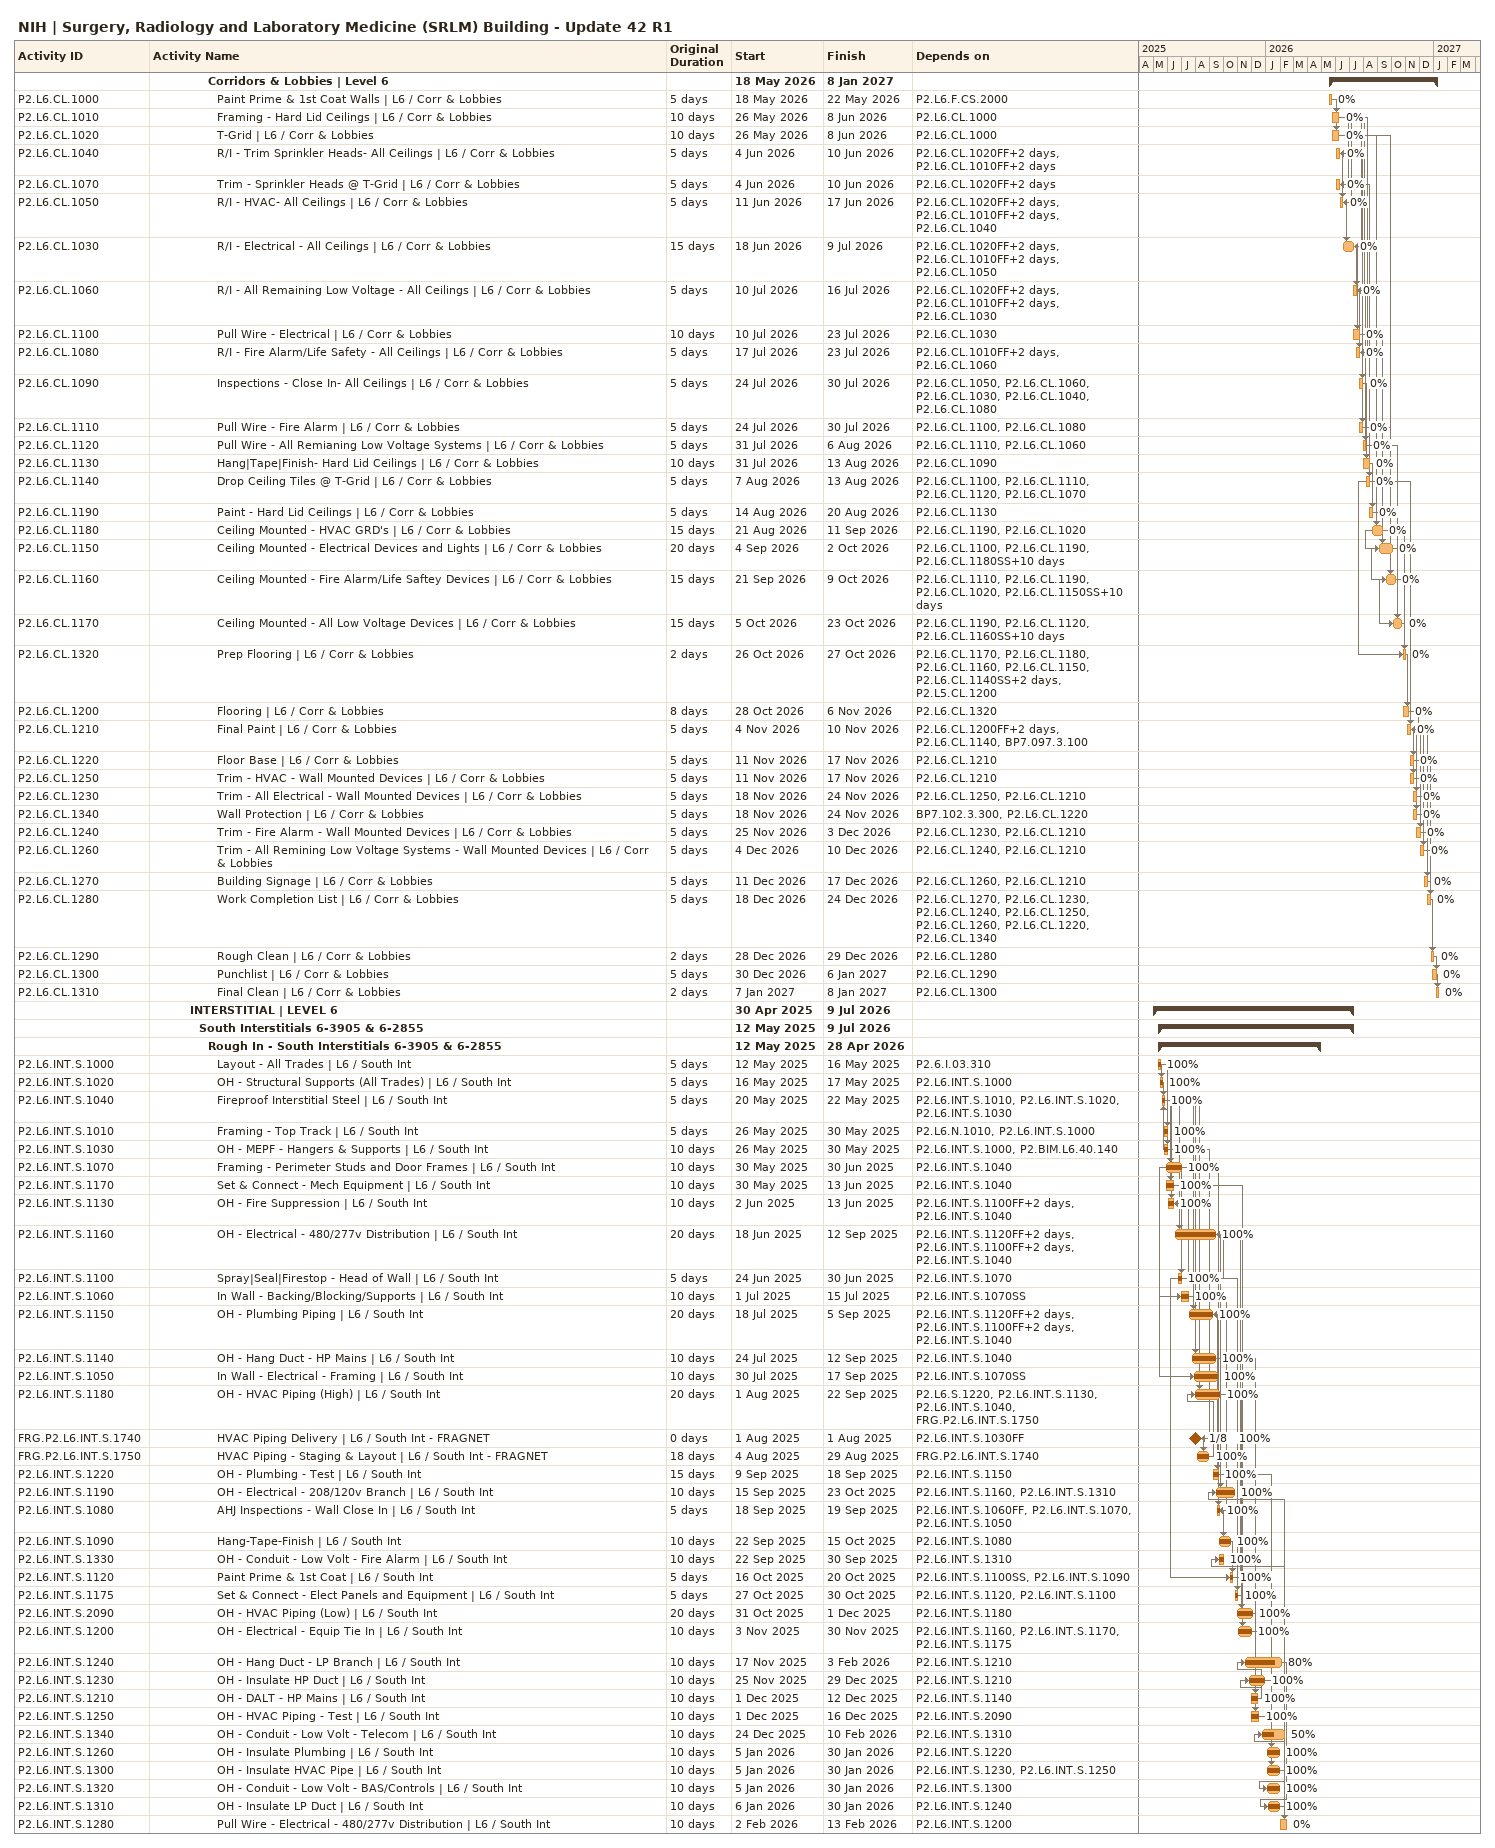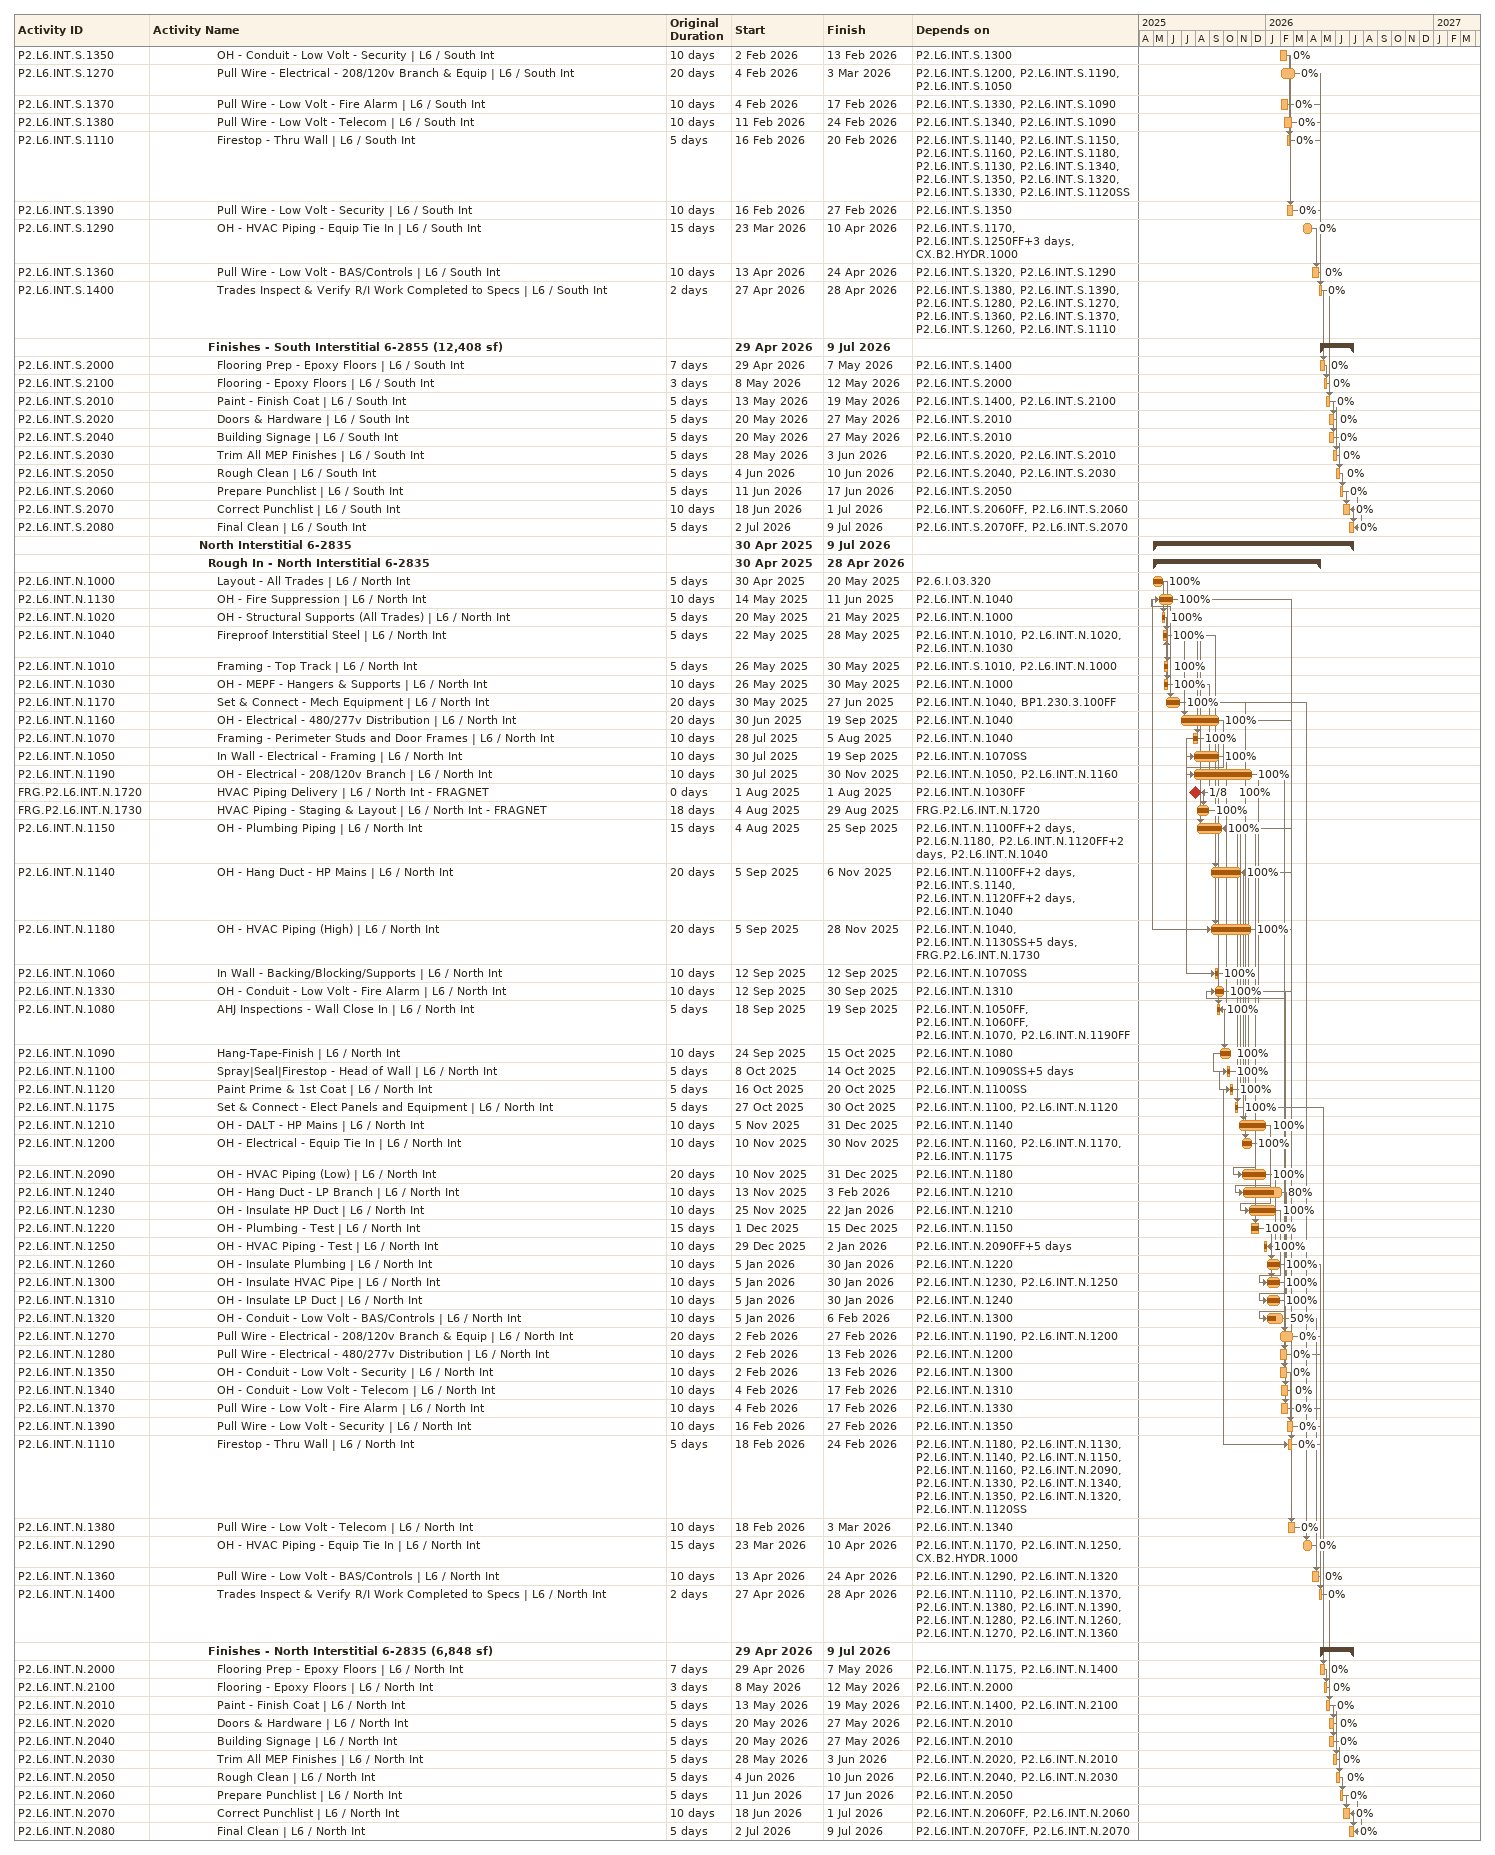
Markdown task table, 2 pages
NIH | Surgery, Radiology and Laboratory Medicine (SRLM) Building - Update 42 R1

| ID | Level | Task | Original duration | Start | Finish | Predecessors | % complete |
|---|---|---|---|---|---|---|---|
|  | 7 | **Corridors & Lobbies \| Level 6** |  | 2026-05-18 | 2027-01-08 |  |  |
| P2.L6.CL.1000 | 8 | Paint Prime & 1st Coat Walls \| L6 / Corr & Lobbies | 5d | 2026-05-18 | 2026-05-22 | P2.L6.F.CS.2000 | 0 |
| P2.L6.CL.1010 | 8 | Framing - Hard Lid Ceilings \| L6 / Corr & Lobbies | 10d | 2026-05-26 | 2026-06-08 | P2.L6.CL.1000 | 0 |
| P2.L6.CL.1020 | 8 | T-Grid \| L6 / Corr & Lobbies | 10d | 2026-05-26 | 2026-06-08 | P2.L6.CL.1000 | 0 |
| P2.L6.CL.1040 | 8 | R/I - Trim Sprinkler Heads- All Ceilings \| L6 / Corr & Lobbies | 5d | 2026-06-04 | 2026-06-10 | P2.L6.CL.1020FF+2d, P2.L6.CL.1010FF+2d | 0 |
| P2.L6.CL.1070 | 8 | Trim - Sprinkler Heads @ T-Grid \| L6 / Corr & Lobbies | 5d | 2026-06-04 | 2026-06-10 | P2.L6.CL.1020FF+2d | 0 |
| P2.L6.CL.1050 | 8 | R/I - HVAC- All Ceilings \| L6 / Corr & Lobbies | 5d | 2026-06-11 | 2026-06-17 | P2.L6.CL.1020FF+2d, P2.L6.CL.1010FF+2d, P2.L6.CL.1040 | 0 |
| P2.L6.CL.1030 | 8 | R/I - Electrical - All Ceilings \| L6 / Corr & Lobbies | 15d | 2026-06-18 | 2026-07-09 | P2.L6.CL.1020FF+2d, P2.L6.CL.1010FF+2d, P2.L6.CL.1050 | 0 |
| P2.L6.CL.1060 | 8 | R/I - All Remaining Low Voltage - All Ceilings \| L6 / Corr & Lobbies | 5d | 2026-07-10 | 2026-07-16 | P2.L6.CL.1020FF+2d, P2.L6.CL.1010FF+2d, P2.L6.CL.1030 | 0 |
| P2.L6.CL.1100 | 8 | Pull Wire - Electrical \| L6 / Corr & Lobbies | 10d | 2026-07-10 | 2026-07-23 | P2.L6.CL.1030 | 0 |
| P2.L6.CL.1080 | 8 | R/I - Fire Alarm/Life Safety - All Ceilings \| L6 / Corr & Lobbies | 5d | 2026-07-17 | 2026-07-23 | P2.L6.CL.1010FF+2d, P2.L6.CL.1060 | 0 |
| P2.L6.CL.1090 | 8 | Inspections - Close In- All Ceilings \| L6 / Corr & Lobbies | 5d | 2026-07-24 | 2026-07-30 | P2.L6.CL.1050, P2.L6.CL.1060, P2.L6.CL.1030, P2.L6.CL.1040, P2.L6.CL.1080 | 0 |
| P2.L6.CL.1110 | 8 | Pull Wire - Fire Alarm \| L6 / Corr & Lobbies | 5d | 2026-07-24 | 2026-07-30 | P2.L6.CL.1100, P2.L6.CL.1080 | 0 |
| P2.L6.CL.1120 | 8 | Pull Wire - All Remianing Low Voltage Systems \| L6 / Corr & Lobbies | 5d | 2026-07-31 | 2026-08-06 | P2.L6.CL.1110, P2.L6.CL.1060 | 0 |
| P2.L6.CL.1130 | 8 | Hang\|Tape\|Finish- Hard Lid Ceilings \| L6 / Corr & Lobbies | 10d | 2026-07-31 | 2026-08-13 | P2.L6.CL.1090 | 0 |
| P2.L6.CL.1140 | 8 | Drop Ceiling Tiles @ T-Grid \| L6 / Corr & Lobbies | 5d | 2026-08-07 | 2026-08-13 | P2.L6.CL.1100, P2.L6.CL.1110, P2.L6.CL.1120, P2.L6.CL.1070 | 0 |
| P2.L6.CL.1190 | 8 | Paint - Hard Lid Ceilings \| L6 / Corr & Lobbies | 5d | 2026-08-14 | 2026-08-20 | P2.L6.CL.1130 | 0 |
| P2.L6.CL.1180 | 8 | Ceiling Mounted - HVAC GRD's \| L6 / Corr & Lobbies | 15d | 2026-08-21 | 2026-09-11 | P2.L6.CL.1190, P2.L6.CL.1020 | 0 |
| P2.L6.CL.1150 | 8 | Ceiling Mounted - Electrical Devices and Lights \| L6 / Corr & Lobbies | 20d | 2026-09-04 | 2026-10-02 | P2.L6.CL.1100, P2.L6.CL.1190, P2.L6.CL.1180SS+10d | 0 |
| P2.L6.CL.1160 | 8 | Ceiling Mounted - Fire Alarm/Life Saftey Devices \| L6 / Corr & Lobbies | 15d | 2026-09-21 | 2026-10-09 | P2.L6.CL.1110, P2.L6.CL.1190, P2.L6.CL.1020, P2.L6.CL.1150SS+10d | 0 |
| P2.L6.CL.1170 | 8 | Ceiling Mounted - All Low Voltage Devices \| L6 / Corr & Lobbies | 15d | 2026-10-05 | 2026-10-23 | P2.L6.CL.1190, P2.L6.CL.1120, P2.L6.CL.1160SS+10d | 0 |
| P2.L6.CL.1320 | 8 | Prep Flooring \| L6 / Corr & Lobbies | 2d | 2026-10-26 | 2026-10-27 | P2.L6.CL.1170, P2.L6.CL.1180, P2.L6.CL.1160, P2.L6.CL.1150, P2.L6.CL.1140SS+2d, P2.L5.CL.1200 | 0 |
| P2.L6.CL.1200 | 8 | Flooring \| L6 / Corr & Lobbies | 8d | 2026-10-28 | 2026-11-06 | P2.L6.CL.1320 | 0 |
| P2.L6.CL.1210 | 8 | Final Paint \| L6 / Corr & Lobbies | 5d | 2026-11-04 | 2026-11-10 | P2.L6.CL.1200FF+2d, P2.L6.CL.1140, BP7.097.3.100 | 0 |
| P2.L6.CL.1220 | 8 | Floor Base \| L6 / Corr & Lobbies | 5d | 2026-11-11 | 2026-11-17 | P2.L6.CL.1210 | 0 |
| P2.L6.CL.1250 | 8 | Trim - HVAC - Wall Mounted Devices \| L6 / Corr & Lobbies | 5d | 2026-11-11 | 2026-11-17 | P2.L6.CL.1210 | 0 |
| P2.L6.CL.1230 | 8 | Trim - All Electrical - Wall Mounted Devices \| L6 / Corr & Lobbies | 5d | 2026-11-18 | 2026-11-24 | P2.L6.CL.1250, P2.L6.CL.1210 | 0 |
| P2.L6.CL.1340 | 8 | Wall Protection \| L6 / Corr & Lobbies | 5d | 2026-11-18 | 2026-11-24 | BP7.102.3.300, P2.L6.CL.1220 | 0 |
| P2.L6.CL.1240 | 8 | Trim - Fire Alarm - Wall Mounted Devices \| L6 / Corr & Lobbies | 5d | 2026-11-25 | 2026-12-03 | P2.L6.CL.1230, P2.L6.CL.1210 | 0 |
| P2.L6.CL.1260 | 8 | Trim - All Remining Low Voltage Systems - Wall Mounted Devices \| L6 / Corr & Lobbies | 5d | 2026-12-04 | 2026-12-10 | P2.L6.CL.1240, P2.L6.CL.1210 | 0 |
| P2.L6.CL.1270 | 8 | Building Signage \| L6 / Corr & Lobbies | 5d | 2026-12-11 | 2026-12-17 | P2.L6.CL.1260, P2.L6.CL.1210 | 0 |
| P2.L6.CL.1280 | 8 | Work Completion List \| L6 / Corr & Lobbies | 5d | 2026-12-18 | 2026-12-24 | P2.L6.CL.1270, P2.L6.CL.1230, P2.L6.CL.1240, P2.L6.CL.1250, P2.L6.CL.1260, P2.L6.CL.1220, P2.L6.CL.1340 | 0 |
| P2.L6.CL.1290 | 8 | Rough Clean \| L6 / Corr & Lobbies | 2d | 2026-12-28 | 2026-12-29 | P2.L6.CL.1280 | 0 |
| P2.L6.CL.1300 | 8 | Punchlist \| L6 / Corr & Lobbies | 5d | 2026-12-30 | 2027-01-06 | P2.L6.CL.1290 | 0 |
| P2.L6.CL.1310 | 8 | Final Clean \| L6 / Corr & Lobbies | 2d | 2027-01-07 | 2027-01-08 | P2.L6.CL.1300 | 0 |
|  | 5 | **INTERSTITIAL \| LEVEL 6** |  | 2025-04-30 | 2026-07-09 |  |  |
|  | 6 | **South Interstitials 6-3905 & 6-2855** |  | 2025-05-12 | 2026-07-09 |  |  |
|  | 7 | **Rough In - South Interstitials 6-3905 & 6-2855** |  | 2025-05-12 | 2026-04-28 |  |  |
| P2.L6.INT.S.1000 | 8 | Layout - All Trades \| L6 / South Int | 5d | 2025-05-12 | 2025-05-16 | P2.6.I.03.310 | 100 |
| P2.L6.INT.S.1020 | 8 | OH - Structural Supports (All Trades) \| L6 / South Int | 5d | 2025-05-16 | 2025-05-17 | P2.L6.INT.S.1000 | 100 |
| P2.L6.INT.S.1040 | 8 | Fireproof Interstitial Steel \| L6 / South Int | 5d | 2025-05-20 | 2025-05-22 | P2.L6.INT.S.1010, P2.L6.INT.S.1020, P2.L6.INT.S.1030 | 100 |
| P2.L6.INT.S.1010 | 8 | Framing - Top Track \| L6 / South Int | 5d | 2025-05-26 | 2025-05-30 | P2.L6.N.1010, P2.L6.INT.S.1000 | 100 |
| P2.L6.INT.S.1030 | 8 | OH - MEPF - Hangers & Supports \| L6 / South Int | 10d | 2025-05-26 | 2025-05-30 | P2.L6.INT.S.1000, P2.BIM.L6.40.140 | 100 |
| P2.L6.INT.S.1070 | 8 | Framing - Perimeter Studs and Door Frames \| L6 / South Int | 10d | 2025-05-30 | 2025-06-30 | P2.L6.INT.S.1040 | 100 |
| P2.L6.INT.S.1170 | 8 | Set & Connect - Mech Equipment \| L6 / South Int | 10d | 2025-05-30 | 2025-06-13 | P2.L6.INT.S.1040 | 100 |
| P2.L6.INT.S.1130 | 8 | OH - Fire Suppression \| L6 / South Int | 10d | 2025-06-02 | 2025-06-13 | P2.L6.INT.S.1100FF+2d, P2.L6.INT.S.1040 | 100 |
| P2.L6.INT.S.1160 | 8 | OH - Electrical - 480/277v Distribution \| L6 / South Int | 20d | 2025-06-18 | 2025-09-12 | P2.L6.INT.S.1120FF+2d, P2.L6.INT.S.1100FF+2d, P2.L6.INT.S.1040 | 100 |
| P2.L6.INT.S.1100 | 8 | Spray\|Seal\|Firestop - Head of Wall \| L6 / South Int | 5d | 2025-06-24 | 2025-06-30 | P2.L6.INT.S.1070 | 100 |
| P2.L6.INT.S.1060 | 8 | In Wall - Backing/Blocking/Supports \| L6 / South Int | 10d | 2025-07-01 | 2025-07-15 | P2.L6.INT.S.1070SS | 100 |
| P2.L6.INT.S.1150 | 8 | OH - Plumbing Piping \| L6 / South Int | 20d | 2025-07-18 | 2025-09-05 | P2.L6.INT.S.1120FF+2d, P2.L6.INT.S.1100FF+2d, P2.L6.INT.S.1040 | 100 |
| P2.L6.INT.S.1140 | 8 | OH - Hang Duct - HP Mains \| L6 / South Int | 10d | 2025-07-24 | 2025-09-12 | P2.L6.INT.S.1040 | 100 |
| P2.L6.INT.S.1050 | 8 | In Wall - Electrical - Framing \| L6 / South Int | 10d | 2025-07-30 | 2025-09-17 | P2.L6.INT.S.1070SS | 100 |
| P2.L6.INT.S.1180 | 8 | OH - HVAC Piping (High) \| L6 / South Int | 20d | 2025-08-01 | 2025-09-22 | P2.L6.S.1220, P2.L6.INT.S.1130, P2.L6.INT.S.1040, FRG.P2.L6.INT.S.1750 | 100 |
| FRG.P2.L6.INT.S.1740 | 8 | HVAC Piping Delivery \| L6 / South Int - FRAGNET | 0d | 2025-08-01 | 2025-08-01 | P2.L6.INT.S.1030FF | 100 |
| FRG.P2.L6.INT.S.1750 | 8 | HVAC Piping - Staging & Layout \| L6 / South Int - FRAGNET | 18d | 2025-08-04 | 2025-08-29 | FRG.P2.L6.INT.S.1740 | 100 |
| P2.L6.INT.S.1220 | 8 | OH - Plumbing - Test \| L6 / South Int | 15d | 2025-09-09 | 2025-09-18 | P2.L6.INT.S.1150 | 100 |
| P2.L6.INT.S.1190 | 8 | OH - Electrical - 208/120v Branch \| L6 / South Int | 10d | 2025-09-15 | 2025-10-23 | P2.L6.INT.S.1160, P2.L6.INT.S.1310 | 100 |
| P2.L6.INT.S.1080 | 8 | AHJ Inspections - Wall Close In \| L6 / South Int | 5d | 2025-09-18 | 2025-09-19 | P2.L6.INT.S.1060FF, P2.L6.INT.S.1070, P2.L6.INT.S.1050 | 100 |
| P2.L6.INT.S.1090 | 8 | Hang-Tape-Finish \| L6 / South Int | 10d | 2025-09-22 | 2025-10-15 | P2.L6.INT.S.1080 | 100 |
| P2.L6.INT.S.1330 | 8 | OH - Conduit - Low Volt - Fire Alarm \| L6 / South Int | 10d | 2025-09-22 | 2025-09-30 | P2.L6.INT.S.1310 | 100 |
| P2.L6.INT.S.1120 | 8 | Paint Prime & 1st Coat \| L6 / South Int | 5d | 2025-10-16 | 2025-10-20 | P2.L6.INT.S.1100SS, P2.L6.INT.S.1090 | 100 |
| P2.L6.INT.S.1175 | 8 | Set & Connect - Elect Panels and Equipment \| L6 / South Int | 5d | 2025-10-27 | 2025-10-30 | P2.L6.INT.S.1120, P2.L6.INT.S.1100 | 100 |
| P2.L6.INT.S.2090 | 8 | OH - HVAC Piping (Low) \| L6 / South Int | 20d | 2025-10-31 | 2025-12-01 | P2.L6.INT.S.1180 | 100 |
| P2.L6.INT.S.1200 | 8 | OH - Electrical - Equip Tie In \| L6 / South Int | 10d | 2025-11-03 | 2025-11-30 | P2.L6.INT.S.1160, P2.L6.INT.S.1170, P2.L6.INT.S.1175 | 100 |
| P2.L6.INT.S.1240 | 8 | OH - Hang Duct - LP Branch \| L6 / South Int | 10d | 2025-11-17 | 2026-02-03 | P2.L6.INT.S.1210 | 80 |
| P2.L6.INT.S.1230 | 8 | OH - Insulate HP Duct \| L6 / South Int | 10d | 2025-11-25 | 2025-12-29 | P2.L6.INT.S.1210 | 100 |
| P2.L6.INT.S.1210 | 8 | OH - DALT - HP Mains \| L6 / South Int | 10d | 2025-12-01 | 2025-12-12 | P2.L6.INT.S.1140 | 100 |
| P2.L6.INT.S.1250 | 8 | OH - HVAC Piping - Test \| L6 / South Int | 10d | 2025-12-01 | 2025-12-16 | P2.L6.INT.S.2090 | 100 |
| P2.L6.INT.S.1340 | 8 | OH - Conduit - Low Volt - Telecom \| L6 / South Int | 10d | 2025-12-24 | 2026-02-10 | P2.L6.INT.S.1310 | 50 |
| P2.L6.INT.S.1260 | 8 | OH - Insulate Plumbing \| L6 / South Int | 10d | 2026-01-05 | 2026-01-30 | P2.L6.INT.S.1220 | 100 |
| P2.L6.INT.S.1300 | 8 | OH - Insulate HVAC Pipe \| L6 / South Int | 10d | 2026-01-05 | 2026-01-30 | P2.L6.INT.S.1230, P2.L6.INT.S.1250 | 100 |
| P2.L6.INT.S.1320 | 8 | OH - Conduit - Low Volt - BAS/Controls \| L6 / South Int | 10d | 2026-01-05 | 2026-01-30 | P2.L6.INT.S.1300 | 100 |
| P2.L6.INT.S.1310 | 8 | OH - Insulate LP Duct \| L6 / South Int | 10d | 2026-01-06 | 2026-01-30 | P2.L6.INT.S.1240 | 100 |
| P2.L6.INT.S.1280 | 8 | Pull Wire - Electrical - 480/277v Distribution \| L6 / South Int | 10d | 2026-02-02 | 2026-02-13 | P2.L6.INT.S.1200 | 0 |
| P2.L6.INT.S.1350 | 8 | OH - Conduit - Low Volt - Security \| L6 / South Int | 10d | 2026-02-02 | 2026-02-13 | P2.L6.INT.S.1300 | 0 |
| P2.L6.INT.S.1270 | 8 | Pull Wire - Electrical - 208/120v Branch & Equip \| L6 / South Int | 20d | 2026-02-04 | 2026-03-03 | P2.L6.INT.S.1200, P2.L6.INT.S.1190, P2.L6.INT.S.1050 | 0 |
| P2.L6.INT.S.1370 | 8 | Pull Wire - Low Volt - Fire Alarm \| L6 / South Int | 10d | 2026-02-04 | 2026-02-17 | P2.L6.INT.S.1330, P2.L6.INT.S.1090 | 0 |
| P2.L6.INT.S.1380 | 8 | Pull Wire - Low Volt - Telecom \| L6 / South Int | 10d | 2026-02-11 | 2026-02-24 | P2.L6.INT.S.1340, P2.L6.INT.S.1090 | 0 |
| P2.L6.INT.S.1110 | 8 | Firestop - Thru Wall \| L6 / South Int | 5d | 2026-02-16 | 2026-02-20 | P2.L6.INT.S.1140, P2.L6.INT.S.1150, P2.L6.INT.S.1160, P2.L6.INT.S.1180, P2.L6.INT.S.1130, P2.L6.INT.S.1340, P2.L6.INT.S.1350, P2.L6.INT.S.1320, P2.L6.INT.S.1330, P2.L6.INT.S.1120SS | 0 |
| P2.L6.INT.S.1390 | 8 | Pull Wire - Low Volt - Security \| L6 / South Int | 10d | 2026-02-16 | 2026-02-27 | P2.L6.INT.S.1350 | 0 |
| P2.L6.INT.S.1290 | 8 | OH - HVAC Piping - Equip Tie In \| L6 / South Int | 15d | 2026-03-23 | 2026-04-10 | P2.L6.INT.S.1170, P2.L6.INT.S.1250FF+3d, CX.B2.HYDR.1000 | 0 |
| P2.L6.INT.S.1360 | 8 | Pull Wire - Low Volt - BAS/Controls \| L6 / South Int | 10d | 2026-04-13 | 2026-04-24 | P2.L6.INT.S.1320, P2.L6.INT.S.1290 | 0 |
| P2.L6.INT.S.1400 | 8 | Trades Inspect & Verify R/I Work Completed to Specs \| L6 / South Int | 2d | 2026-04-27 | 2026-04-28 | P2.L6.INT.S.1380, P2.L6.INT.S.1390, P2.L6.INT.S.1280, P2.L6.INT.S.1270, P2.L6.INT.S.1360, P2.L6.INT.S.1370, P2.L6.INT.S.1260, P2.L6.INT.S.1110 | 0 |
|  | 7 | **Finishes - South Interstitial 6-2855 (12,408 sf)** |  | 2026-04-29 | 2026-07-09 |  |  |
| P2.L6.INT.S.2000 | 8 | Flooring Prep - Epoxy Floors \| L6 / South Int | 7d | 2026-04-29 | 2026-05-07 | P2.L6.INT.S.1400 | 0 |
| P2.L6.INT.S.2100 | 8 | Flooring - Epoxy Floors \| L6 / South Int | 3d | 2026-05-08 | 2026-05-12 | P2.L6.INT.S.2000 | 0 |
| P2.L6.INT.S.2010 | 8 | Paint - Finish Coat \| L6 / South Int | 5d | 2026-05-13 | 2026-05-19 | P2.L6.INT.S.1400, P2.L6.INT.S.2100 | 0 |
| P2.L6.INT.S.2020 | 8 | Doors & Hardware \| L6 / South Int | 5d | 2026-05-20 | 2026-05-27 | P2.L6.INT.S.2010 | 0 |
| P2.L6.INT.S.2040 | 8 | Building Signage \| L6 / South Int | 5d | 2026-05-20 | 2026-05-27 | P2.L6.INT.S.2010 | 0 |
| P2.L6.INT.S.2030 | 8 | Trim All MEP Finishes \| L6 / South Int | 5d | 2026-05-28 | 2026-06-03 | P2.L6.INT.S.2020, P2.L6.INT.S.2010 | 0 |
| P2.L6.INT.S.2050 | 8 | Rough Clean \| L6 / South Int | 5d | 2026-06-04 | 2026-06-10 | P2.L6.INT.S.2040, P2.L6.INT.S.2030 | 0 |
| P2.L6.INT.S.2060 | 8 | Prepare Punchlist \| L6 / South Int | 5d | 2026-06-11 | 2026-06-17 | P2.L6.INT.S.2050 | 0 |
| P2.L6.INT.S.2070 | 8 | Correct Punchlist \| L6 / South Int | 10d | 2026-06-18 | 2026-07-01 | P2.L6.INT.S.2060FF, P2.L6.INT.S.2060 | 0 |
| P2.L6.INT.S.2080 | 8 | Final Clean \| L6 / South Int | 5d | 2026-07-02 | 2026-07-09 | P2.L6.INT.S.2070FF, P2.L6.INT.S.2070 | 0 |
|  | 6 | **North Interstitial 6-2835** |  | 2025-04-30 | 2026-07-09 |  |  |
|  | 7 | **Rough In - North Interstitial 6-2835** |  | 2025-04-30 | 2026-04-28 |  |  |
| P2.L6.INT.N.1000 | 8 | Layout - All Trades \| L6 / North Int | 5d | 2025-04-30 | 2025-05-20 | P2.6.I.03.320 | 100 |
| P2.L6.INT.N.1130 | 8 | OH - Fire Suppression \| L6 / North Int | 10d | 2025-05-14 | 2025-06-11 | P2.L6.INT.N.1040 | 100 |
| P2.L6.INT.N.1020 | 8 | OH - Structural Supports (All Trades) \| L6 / North Int | 5d | 2025-05-20 | 2025-05-21 | P2.L6.INT.N.1000 | 100 |
| P2.L6.INT.N.1040 | 8 | Fireproof Interstitial Steel \| L6 / North Int | 5d | 2025-05-22 | 2025-05-28 | P2.L6.INT.N.1010, P2.L6.INT.N.1020, P2.L6.INT.N.1030 | 100 |
| P2.L6.INT.N.1010 | 8 | Framing - Top Track \| L6 / North Int | 5d | 2025-05-26 | 2025-05-30 | P2.L6.INT.S.1010, P2.L6.INT.N.1000 | 100 |
| P2.L6.INT.N.1030 | 8 | OH - MEPF - Hangers & Supports \| L6 / North Int | 10d | 2025-05-26 | 2025-05-30 | P2.L6.INT.N.1000 | 100 |
| P2.L6.INT.N.1170 | 8 | Set & Connect - Mech Equipment \| L6 / North Int | 20d | 2025-05-30 | 2025-06-27 | P2.L6.INT.N.1040, BP1.230.3.100FF | 100 |
| P2.L6.INT.N.1160 | 8 | OH - Electrical - 480/277v Distribution \| L6 / North Int | 20d | 2025-06-30 | 2025-09-19 | P2.L6.INT.N.1040 | 100 |
| P2.L6.INT.N.1070 | 8 | Framing - Perimeter Studs and Door Frames \| L6 / North Int | 10d | 2025-07-28 | 2025-08-05 | P2.L6.INT.N.1040 | 100 |
| P2.L6.INT.N.1050 | 8 | In Wall - Electrical - Framing \| L6 / North Int | 10d | 2025-07-30 | 2025-09-19 | P2.L6.INT.N.1070SS | 100 |
| P2.L6.INT.N.1190 | 8 | OH - Electrical - 208/120v Branch \| L6 / North Int | 10d | 2025-07-30 | 2025-11-30 | P2.L6.INT.N.1050, P2.L6.INT.N.1160 | 100 |
| FRG.P2.L6.INT.N.1720 | 8 | HVAC Piping Delivery \| L6 / North Int - FRAGNET | 0d | 2025-08-01 | 2025-08-01 | P2.L6.INT.N.1030FF | 100 |
| FRG.P2.L6.INT.N.1730 | 8 | HVAC Piping - Staging & Layout \| L6 / North Int - FRAGNET | 18d | 2025-08-04 | 2025-08-29 | FRG.P2.L6.INT.N.1720 | 100 |
| P2.L6.INT.N.1150 | 8 | OH - Plumbing Piping \| L6 / North Int | 15d | 2025-08-04 | 2025-09-25 | P2.L6.INT.N.1100FF+2d, P2.L6.N.1180, P2.L6.INT.N.1120FF+2d, P2.L6.INT.N.1040 | 100 |
| P2.L6.INT.N.1140 | 8 | OH - Hang Duct - HP Mains \| L6 / North Int | 20d | 2025-09-05 | 2025-11-06 | P2.L6.INT.N.1100FF+2d, P2.L6.INT.S.1140, P2.L6.INT.N.1120FF+2d, P2.L6.INT.N.1040 | 100 |
| P2.L6.INT.N.1180 | 8 | OH - HVAC Piping (High) \| L6 / North Int | 20d | 2025-09-05 | 2025-11-28 | P2.L6.INT.N.1040, P2.L6.INT.N.1130SS+5d, FRG.P2.L6.INT.N.1730 | 100 |
| P2.L6.INT.N.1060 | 8 | In Wall - Backing/Blocking/Supports \| L6 / North Int | 10d | 2025-09-12 | 2025-09-12 | P2.L6.INT.N.1070SS | 100 |
| P2.L6.INT.N.1330 | 8 | OH - Conduit - Low Volt - Fire Alarm \| L6 / North Int | 10d | 2025-09-12 | 2025-09-30 | P2.L6.INT.N.1310 | 100 |
| P2.L6.INT.N.1080 | 8 | AHJ Inspections - Wall Close In \| L6 / North Int | 5d | 2025-09-18 | 2025-09-19 | P2.L6.INT.N.1050FF, P2.L6.INT.N.1060FF, P2.L6.INT.N.1070, P2.L6.INT.N.1190FF | 100 |
| P2.L6.INT.N.1090 | 8 | Hang-Tape-Finish \| L6 / North Int | 10d | 2025-09-24 | 2025-10-15 | P2.L6.INT.N.1080 | 100 |
| P2.L6.INT.N.1100 | 8 | Spray\|Seal\|Firestop - Head of Wall \| L6 / North Int | 5d | 2025-10-08 | 2025-10-14 | P2.L6.INT.N.1090SS+5d | 100 |
| P2.L6.INT.N.1120 | 8 | Paint Prime & 1st Coat \| L6 / North Int | 5d | 2025-10-16 | 2025-10-20 | P2.L6.INT.N.1100SS | 100 |
| P2.L6.INT.N.1175 | 8 | Set & Connect - Elect Panels and Equipment \| L6 / North Int | 5d | 2025-10-27 | 2025-10-30 | P2.L6.INT.N.1100, P2.L6.INT.N.1120 | 100 |
| P2.L6.INT.N.1210 | 8 | OH - DALT - HP Mains \| L6 / North Int | 10d | 2025-11-05 | 2025-12-31 | P2.L6.INT.N.1140 | 100 |
| P2.L6.INT.N.1200 | 8 | OH - Electrical - Equip Tie In \| L6 / North Int | 10d | 2025-11-10 | 2025-11-30 | P2.L6.INT.N.1160, P2.L6.INT.N.1170, P2.L6.INT.N.1175 | 100 |
| P2.L6.INT.N.2090 | 8 | OH - HVAC Piping (Low) \| L6 / North Int | 20d | 2025-11-10 | 2025-12-31 | P2.L6.INT.N.1180 | 100 |
| P2.L6.INT.N.1240 | 8 | OH - Hang Duct - LP Branch \| L6 / North Int | 10d | 2025-11-13 | 2026-02-03 | P2.L6.INT.N.1210 | 80 |
| P2.L6.INT.N.1230 | 8 | OH - Insulate HP Duct \| L6 / North Int | 10d | 2025-11-25 | 2026-01-22 | P2.L6.INT.N.1210 | 100 |
| P2.L6.INT.N.1220 | 8 | OH - Plumbing - Test \| L6 / North Int | 15d | 2025-12-01 | 2025-12-15 | P2.L6.INT.N.1150 | 100 |
| P2.L6.INT.N.1250 | 8 | OH - HVAC Piping - Test \| L6 / North Int | 10d | 2025-12-29 | 2026-01-02 | P2.L6.INT.N.2090FF+5d | 100 |
| P2.L6.INT.N.1260 | 8 | OH - Insulate Plumbing \| L6 / North Int | 10d | 2026-01-05 | 2026-01-30 | P2.L6.INT.N.1220 | 100 |
| P2.L6.INT.N.1300 | 8 | OH - Insulate HVAC Pipe \| L6 / North Int | 10d | 2026-01-05 | 2026-01-30 | P2.L6.INT.N.1230, P2.L6.INT.N.1250 | 100 |
| P2.L6.INT.N.1310 | 8 | OH - Insulate LP Duct \| L6 / North Int | 10d | 2026-01-05 | 2026-01-30 | P2.L6.INT.N.1240 | 100 |
| P2.L6.INT.N.1320 | 8 | OH - Conduit - Low Volt - BAS/Controls \| L6 / North Int | 10d | 2026-01-05 | 2026-02-06 | P2.L6.INT.N.1300 | 50 |
| P2.L6.INT.N.1270 | 8 | Pull Wire - Electrical - 208/120v Branch & Equip \| L6 / North Int | 20d | 2026-02-02 | 2026-02-27 | P2.L6.INT.N.1190, P2.L6.INT.N.1200 | 0 |
| P2.L6.INT.N.1280 | 8 | Pull Wire - Electrical - 480/277v Distribution \| L6 / North Int | 10d | 2026-02-02 | 2026-02-13 | P2.L6.INT.N.1200 | 0 |
| P2.L6.INT.N.1350 | 8 | OH - Conduit - Low Volt - Security \| L6 / North Int | 10d | 2026-02-02 | 2026-02-13 | P2.L6.INT.N.1300 | 0 |
| P2.L6.INT.N.1340 | 8 | OH - Conduit - Low Volt - Telecom \| L6 / North Int | 10d | 2026-02-04 | 2026-02-17 | P2.L6.INT.N.1310 | 0 |
| P2.L6.INT.N.1370 | 8 | Pull Wire - Low Volt - Fire Alarm \| L6 / North Int | 10d | 2026-02-04 | 2026-02-17 | P2.L6.INT.N.1330 | 0 |
| P2.L6.INT.N.1390 | 8 | Pull Wire - Low Volt - Security \| L6 / North Int | 10d | 2026-02-16 | 2026-02-27 | P2.L6.INT.N.1350 | 0 |
| P2.L6.INT.N.1110 | 8 | Firestop - Thru Wall \| L6 / North Int | 5d | 2026-02-18 | 2026-02-24 | P2.L6.INT.N.1180, P2.L6.INT.N.1130, P2.L6.INT.N.1140, P2.L6.INT.N.1150, P2.L6.INT.N.1160, P2.L6.INT.N.2090, P2.L6.INT.N.1330, P2.L6.INT.N.1340, P2.L6.INT.N.1350, P2.L6.INT.N.1320, P2.L6.INT.N.1120SS | 0 |
| P2.L6.INT.N.1380 | 8 | Pull Wire - Low Volt - Telecom \| L6 / North Int | 10d | 2026-02-18 | 2026-03-03 | P2.L6.INT.N.1340 | 0 |
| P2.L6.INT.N.1290 | 8 | OH - HVAC Piping - Equip Tie In \| L6 / North Int | 15d | 2026-03-23 | 2026-04-10 | P2.L6.INT.N.1170, P2.L6.INT.N.1250, CX.B2.HYDR.1000 | 0 |
| P2.L6.INT.N.1360 | 8 | Pull Wire - Low Volt - BAS/Controls \| L6 / North Int | 10d | 2026-04-13 | 2026-04-24 | P2.L6.INT.N.1290, P2.L6.INT.N.1320 | 0 |
| P2.L6.INT.N.1400 | 8 | Trades Inspect & Verify R/I Work Completed to Specs \| L6 / North Int | 2d | 2026-04-27 | 2026-04-28 | P2.L6.INT.N.1110, P2.L6.INT.N.1370, P2.L6.INT.N.1380, P2.L6.INT.N.1390, P2.L6.INT.N.1280, P2.L6.INT.N.1260, P2.L6.INT.N.1270, P2.L6.INT.N.1360 | 0 |
|  | 7 | **Finishes - North Interstitial 6-2835 (6,848 sf)** |  | 2026-04-29 | 2026-07-09 |  |  |
| P2.L6.INT.N.2000 | 8 | Flooring Prep - Epoxy Floors \| L6 / North Int | 7d | 2026-04-29 | 2026-05-07 | P2.L6.INT.N.1175, P2.L6.INT.N.1400 | 0 |
| P2.L6.INT.N.2100 | 8 | Flooring - Epoxy Floors \| L6 / North Int | 3d | 2026-05-08 | 2026-05-12 | P2.L6.INT.N.2000 | 0 |
| P2.L6.INT.N.2010 | 8 | Paint - Finish Coat \| L6 / North Int | 5d | 2026-05-13 | 2026-05-19 | P2.L6.INT.N.1400, P2.L6.INT.N.2100 | 0 |
| P2.L6.INT.N.2020 | 8 | Doors & Hardware \| L6 / North Int | 5d | 2026-05-20 | 2026-05-27 | P2.L6.INT.N.2010 | 0 |
| P2.L6.INT.N.2040 | 8 | Building Signage \| L6 / North Int | 5d | 2026-05-20 | 2026-05-27 | P2.L6.INT.N.2010 | 0 |
| P2.L6.INT.N.2030 | 8 | Trim All MEP Finishes \| L6 / North Int | 5d | 2026-05-28 | 2026-06-03 | P2.L6.INT.N.2020, P2.L6.INT.N.2010 | 0 |
| P2.L6.INT.N.2050 | 8 | Rough Clean \| L6 / North Int | 5d | 2026-06-04 | 2026-06-10 | P2.L6.INT.N.2040, P2.L6.INT.N.2030 | 0 |
| P2.L6.INT.N.2060 | 8 | Prepare Punchlist \| L6 / North Int | 5d | 2026-06-11 | 2026-06-17 | P2.L6.INT.N.2050 | 0 |
| P2.L6.INT.N.2070 | 8 | Correct Punchlist \| L6 / North Int | 10d | 2026-06-18 | 2026-07-01 | P2.L6.INT.N.2060FF, P2.L6.INT.N.2060 | 0 |
| P2.L6.INT.N.2080 | 8 | Final Clean \| L6 / North Int | 5d | 2026-07-02 | 2026-07-09 | P2.L6.INT.N.2070FF, P2.L6.INT.N.2070 | 0 |
